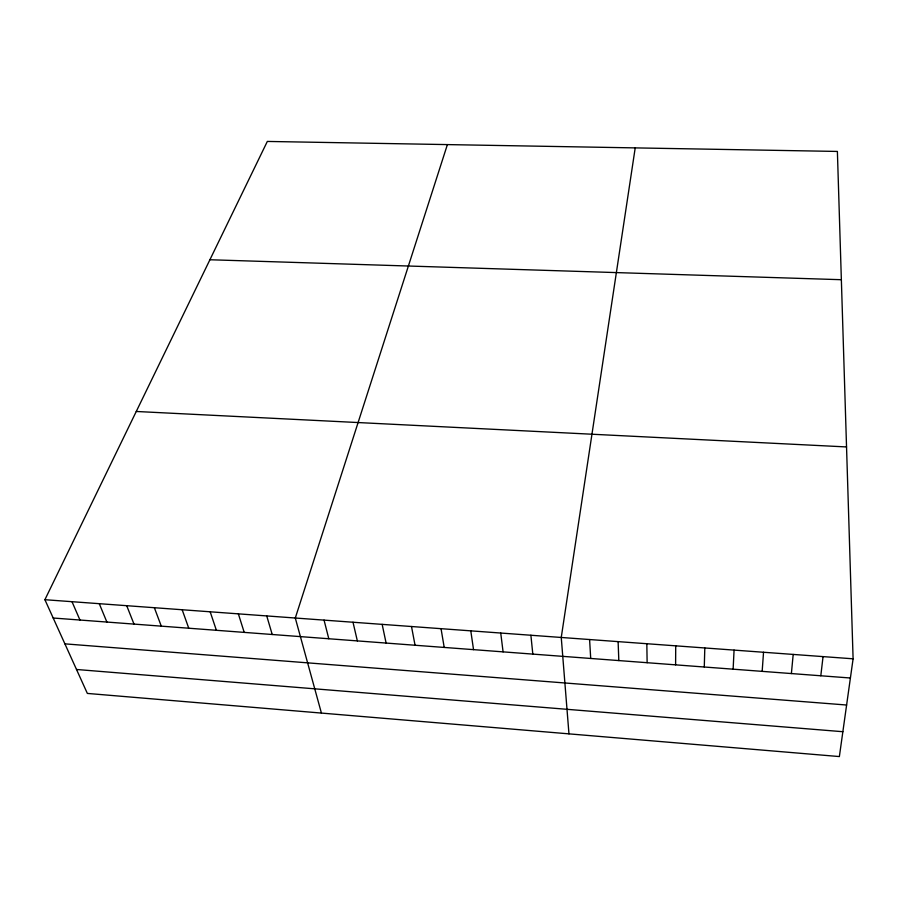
<?xml version="1.0" encoding="UTF-8"?>
<svg xmlns="http://www.w3.org/2000/svg" width="898" height="898" viewBox="0 0 898 898"><rect width="100%" height="100%" fill="white"/><g stroke="black" fill="none" stroke-linecap="round" stroke-linejoin="round"><path stroke-width="1.35" d="M675.61 664.846L675.723 645.842M704.279 667.001L704.807 647.963M733.127 669.178L734.07 650.107M762.166 671.356L763.536 652.262M791.385 673.556L793.192 654.429M820.806 675.767L823.051 656.606M853.1 658.806L839.372 756.565L87.353 693.424L44.9 599.707L267.335 141.435L837.385 151.436L853.1 658.806L44.9 599.707M635.212 147.889L561.25 637.468L568.962 733.857M447.395 144.6L295.296 618.026L321.417 713.068M209.907 259.747L841.359 279.705M136.272 411.475L846.533 446.935M53.195 618.015L850.406 678.001M64.903 643.855L846.612 705.02M76.51 669.481L842.863 731.713M71.997 601.694L79.956 620.024M99.274 603.692L106.884 622.056M126.719 605.69L133.993 624.088M154.355 607.71L161.281 626.142M182.171 609.753L188.748 628.207M210.177 611.796L216.384 630.295M238.363 613.862L244.211 632.383M266.74 615.927L272.217 634.493M324.055 620.125L328.791 638.747M353.004 622.235L357.348 640.903M382.155 624.368L386.106 643.058M411.497 626.512L415.056 645.247M441.041 628.679L444.207 647.436M470.788 630.856L473.538 649.647M500.736 633.045L503.082 651.869M530.886 635.245L532.817 654.103M589.593 639.533L590.704 658.459M618.116 641.621L618.823 660.569M646.829 643.72L647.132 662.702"/></g></svg>
